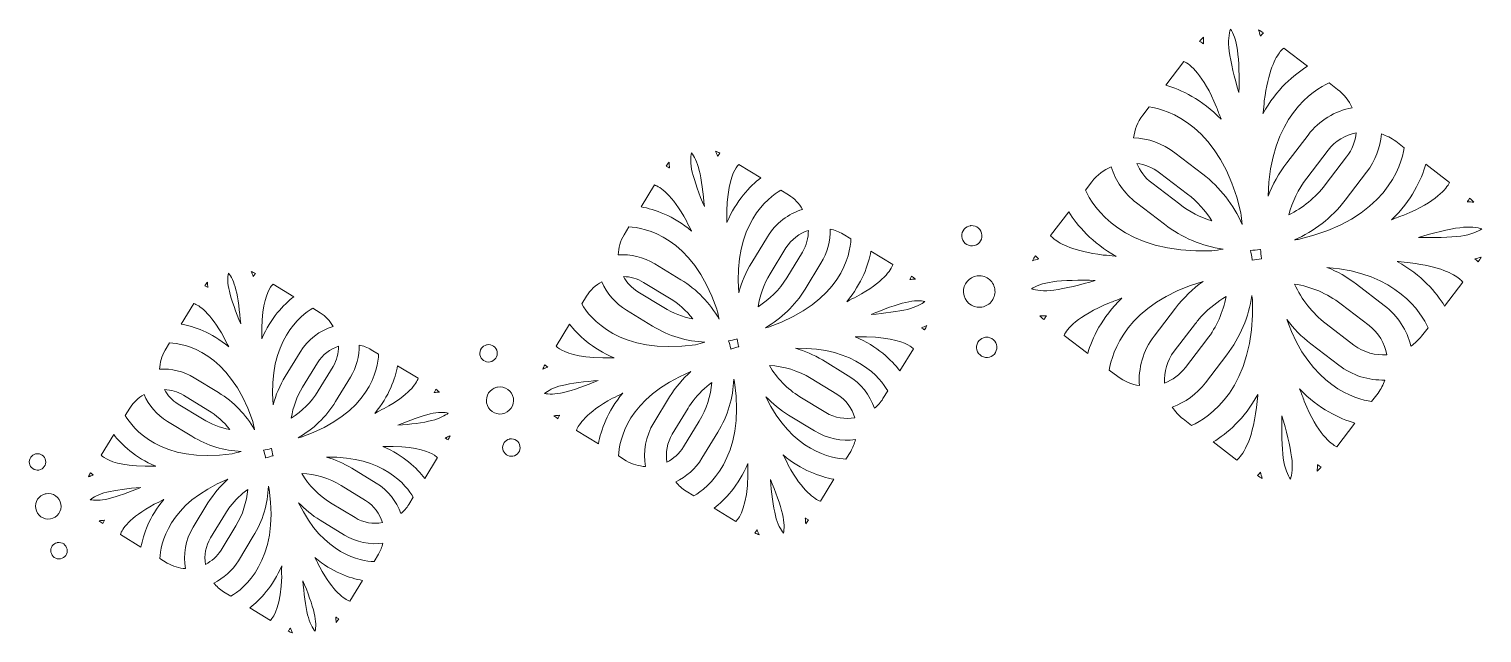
# Model space of a CAD drawing. Header units: millimetres. Extents: x 24 to 984, y -529 to -8.
# Drawn here: x 24.2 to 78.8, y -422.3 to -399.6 of the extents above; entities that cross this region are included whole.
import ezdxf

# ---------------------------------------------------------------- set-up
doc = ezdxf.new("R2010")
doc.units = ezdxf.units.MM
doc.header["$MEASUREMENT"] = 0
doc.layers.add('腰帶', color=7, linetype='Continuous', lineweight=0)

msp = doc.modelspace()

# ---------------------------------------------------------------- linework, layer by layer
at = {"layer": '腰帶', "color": 84, "lineweight": 20, "true_color": 0x2caa00}
for points, knots in [([(69.304, -399.555), (69.399, -399.698), (69.518, -399.973), (69.569, -400.351), (69.621, -400.742), (69.638, -401.382), (69.622, -401.944), (69.459, -401.406), (69.308, -400.783), (69.256, -400.392), (69.206, -400.014), (69.249, -399.718), (69.304, -399.555)], [0, 0, 0, 0, 1, 1, 1, 2, 2, 2, 3, 3, 3, 4, 4, 4, 4]), ([(70.541, -399.698), (70.509, -399.733), (70.476, -399.765), (70.444, -399.805), (70.439, -399.811), (70.434, -399.819), (70.43, -399.825), (70.409, -399.741), (70.385, -399.662), (70.359, -399.585), (70.422, -399.618), (70.482, -399.658), (70.541, -399.698)], [0, 0, 0, 0, 1, 1, 1, 2, 2, 2, 3, 3, 3, 4, 4, 4, 4]), ([(68.293, -399.86), (68.289, -399.941), (68.286, -400.024), (68.288, -400.11), (68.281, -400.105), (68.275, -400.099), (68.269, -400.094), (68.227, -400.064), (68.187, -400.041), (68.147, -400.017), (68.194, -399.962), (68.241, -399.908), (68.293, -399.86)], [0, 0, 0, 0, 1, 1, 1, 2, 2, 2, 3, 3, 3, 4, 4, 4, 4]), ([(70.529, -402.695), (70.55, -402.552), (70.565, -402.403), (70.575, -402.251), (70.717, -401.133), (70.998, -400.621), (71.177, -400.402), (71.222, -400.347), (71.266, -400.305), (71.305, -400.271), (71.305, -400.271), (72.2, -400.956), (72.2, -400.956), (71.692, -401.27), (71.03, -401.82), (70.526, -402.738), (70.527, -402.723), (70.528, -402.709), (70.529, -402.695)], [0, 0, 0, 0, 1, 1, 1, 2, 2, 2, 3, 3, 3, 4, 4, 4, 5, 5, 5, 6, 6, 6, 6]), ([(67.555, -400.774), (67.788, -400.886), (68.272, -401.259), (68.78, -402.486), (68.831, -402.636), (68.887, -402.781), (68.947, -402.918), (68.95, -402.928), (68.954, -402.938), (68.958, -402.948), (68.231, -402.193), (67.447, -401.834), (66.874, -401.664), (66.874, -401.664), (67.555, -400.774), (67.555, -400.774)], [0, 0, 0, 0, 1, 1, 1, 2, 2, 2, 3, 3, 3, 4, 4, 4, 5, 5, 5, 5]), ([(73.015, -401.579), (73.015, -401.579), (73.332, -401.822), (73.332, -401.822), (73.576, -402.009), (73.752, -402.25), (73.872, -402.514), (73.237, -402.64), (72.644, -402.985), (72.22, -403.538), (72.22, -403.538), (71.417, -404.588), (71.417, -404.588), (71.121, -404.975), (70.889, -405.397), (70.724, -405.842), (70.78, -402.857), (72.427, -401.844), (73.015, -401.579)], [0, 0, 0, 0, 1, 1, 1, 2, 2, 2, 3, 3, 3, 4, 4, 4, 5, 5, 5, 6, 6, 6, 6]), ([(66.009, -402.795), (66.009, -402.795), (66.252, -402.477), (66.252, -402.477), (66.926, -402.58), (68.938, -403.163), (69.698, -406.459), (69.714, -406.603), (69.73, -406.749), (69.747, -406.898), (69.423, -406.159), (68.92, -405.509), (68.264, -405.007), (68.264, -405.007), (67.214, -404.204), (67.214, -404.204), (66.749, -403.849), (66.207, -403.666), (65.662, -403.642), (65.704, -403.344), (65.813, -403.051), (66.009, -402.795)], [0, 0, 0, 0, 1, 1, 1, 2, 2, 2, 3, 3, 3, 4, 4, 4, 5, 5, 5, 6, 6, 6, 7, 7, 7, 7]), ([(74.026, -403.452), (73.993, -403.773), (73.88, -404.089), (73.67, -404.364), (73.67, -404.364), (72.866, -405.413), (72.866, -405.413), (72.49, -405.905), (72.017, -406.279), (71.496, -406.535), (71.625, -406.043), (71.851, -405.577), (72.168, -405.162), (72.168, -405.162), (72.971, -404.113), (72.971, -404.113), (73.242, -403.759), (73.621, -403.54), (74.026, -403.452)], [0, 0, 0, 0, 1, 1, 1, 2, 2, 2, 3, 3, 3, 4, 4, 4, 5, 5, 5, 6, 6, 6, 6]), ([(74.42, -404.938), (74.751, -404.506), (74.932, -404.005), (74.975, -403.499), (75.163, -403.561), (75.347, -403.647), (75.513, -403.775), (75.513, -403.775), (75.832, -404.018), (75.832, -404.018), (75.729, -404.692), (75.146, -406.704), (71.85, -407.464), (71.805, -407.469), (71.761, -407.473), (71.715, -407.478), (72.442, -407.161), (73.101, -406.661), (73.617, -405.988), (73.617, -405.988), (74.42, -404.938), (74.42, -404.938)], [0, 0, 0, 0, 1, 1, 1, 2, 2, 2, 3, 3, 3, 4, 4, 4, 5, 5, 5, 6, 6, 6, 7, 7, 7, 7]), ([(49.048, -404.211), (49.143, -404.325), (49.27, -404.55), (49.347, -404.869), (49.427, -405.199), (49.5, -405.746), (49.536, -406.229), (49.348, -405.783), (49.163, -405.263), (49.083, -404.933), (49.006, -404.614), (49.016, -404.356), (49.048, -404.211)], [0, 0, 0, 0, 1, 1, 1, 2, 2, 2, 3, 3, 3, 4, 4, 4, 4]), ([(50.121, -404.222), (50.096, -404.255), (50.071, -404.286), (50.047, -404.323), (50.044, -404.328), (50.041, -404.335), (50.037, -404.341), (50.012, -404.271), (49.984, -404.205), (49.955, -404.142), (50.012, -404.164), (50.066, -404.193), (50.121, -404.222)], [0, 0, 0, 0, 1, 1, 1, 2, 2, 2, 3, 3, 3, 4, 4, 4, 4]), ([(48.21, -404.564), (48.214, -404.634), (48.219, -404.705), (48.228, -404.778), (48.222, -404.775), (48.216, -404.77), (48.211, -404.767), (48.172, -404.745), (48.136, -404.729), (48.099, -404.711), (48.134, -404.66), (48.17, -404.61), (48.21, -404.564)], [0, 0, 0, 0, 1, 1, 1, 2, 2, 2, 3, 3, 3, 4, 4, 4, 4]), ([(50.729, -404.768), (50.763, -404.716), (50.797, -404.676), (50.827, -404.644), (50.827, -404.644), (51.656, -405.149), (51.656, -405.149), (51.249, -405.464), (50.732, -405.996), (50.383, -406.827), (50.382, -406.815), (50.382, -406.802), (50.382, -406.79), (50.387, -406.666), (50.386, -406.537), (50.381, -406.406), (50.401, -405.436), (50.596, -404.972), (50.729, -404.768)], [0, 0, 0, 0, 1, 1, 1, 2, 2, 2, 3, 3, 3, 4, 4, 4, 5, 5, 5, 6, 6, 6, 6]), ([(64.097, -405.293), (64.293, -405.037), (64.547, -404.856), (64.824, -404.738), (64.989, -405.257), (65.308, -405.733), (65.772, -406.088), (65.772, -406.088), (66.822, -406.892), (66.822, -406.892), (67.489, -407.402), (68.248, -407.712), (69.026, -407.831), (68.882, -407.852), (68.741, -407.874), (68.602, -407.896), (65.24, -408.021), (64.134, -406.228), (63.855, -405.61), (63.855, -405.61), (64.097, -405.293), (64.097, -405.293)], [0, 0, 0, 0, 1, 1, 1, 2, 2, 2, 3, 3, 3, 4, 4, 4, 5, 5, 5, 6, 6, 6, 7, 7, 7, 7]), ([(68.604, -406.762), (68.18, -406.63), (67.77, -406.427), (67.396, -406.141), (67.396, -406.141), (66.347, -405.338), (66.347, -405.338), (66.09, -405.141), (65.908, -404.886), (65.79, -404.608), (66.089, -404.65), (66.383, -404.758), (66.64, -404.955), (66.64, -404.955), (67.689, -405.758), (67.689, -405.758), (68.057, -406.04), (68.363, -406.381), (68.604, -406.762)], [0, 0, 0, 0, 1, 1, 1, 2, 2, 2, 3, 3, 3, 4, 4, 4, 5, 5, 5, 6, 6, 6, 6]), ([(76.645, -404.64), (76.645, -404.64), (77.535, -405.321), (77.535, -405.321), (77.423, -405.554), (77.05, -406.038), (75.823, -406.546), (75.673, -406.598), (75.528, -406.653), (75.391, -406.713), (75.381, -406.716), (75.371, -406.72), (75.361, -406.724), (76.115, -405.997), (76.475, -405.213), (76.645, -404.64)], [0, 0, 0, 0, 1, 1, 1, 2, 2, 2, 3, 3, 3, 4, 4, 4, 5, 5, 5, 5]), ([(47.661, -405.414), (47.87, -405.489), (48.319, -405.765), (48.865, -406.77), (48.922, -406.893), (48.983, -407.012), (49.046, -407.124), (49.051, -407.133), (49.055, -407.14), (49.059, -407.149), (48.368, -406.568), (47.664, -406.332), (47.158, -406.238), (47.158, -406.238), (47.661, -405.414), (47.661, -405.414)], [0, 0, 0, 0, 1, 1, 1, 2, 2, 2, 3, 3, 3, 4, 4, 4, 5, 5, 5, 5]), ([(50.833, -409.468), (50.611, -406.906), (51.93, -405.89), (52.41, -405.609), (52.41, -405.609), (52.703, -405.789), (52.703, -405.789), (52.93, -405.927), (53.102, -406.118), (53.228, -406.332), (52.696, -406.498), (52.219, -406.848), (51.907, -407.36), (51.907, -407.36), (51.314, -408.331), (51.314, -408.331), (51.095, -408.689), (50.935, -409.072), (50.833, -409.468)], [0, 0, 0, 0, 1, 1, 1, 2, 2, 2, 3, 3, 3, 4, 4, 4, 5, 5, 5, 6, 6, 6, 6]), ([(78.215, -406.035), (78.245, -405.993), (78.268, -405.953), (78.292, -405.913), (78.347, -405.96), (78.4, -406.008), (78.448, -406.06), (78.367, -406.055), (78.285, -406.052), (78.199, -406.054), (78.204, -406.048), (78.21, -406.041), (78.215, -406.035)], [0, 0, 0, 0, 1, 1, 1, 2, 2, 2, 3, 3, 3, 4, 4, 4, 4]), ([(63.231, -406.424), (63.545, -406.932), (64.096, -407.594), (65.014, -408.099), (64.999, -408.097), (64.985, -408.096), (64.971, -408.095), (64.828, -408.074), (64.679, -408.059), (64.527, -408.049), (63.409, -407.908), (62.897, -407.627), (62.678, -407.448), (62.623, -407.403), (62.58, -407.358), (62.546, -407.319), (62.546, -407.319), (63.231, -406.424), (63.231, -406.424)], [0, 0, 0, 0, 1, 1, 1, 2, 2, 2, 3, 3, 3, 4, 4, 4, 5, 5, 5, 6, 6, 6, 6]), ([(46.519, -407.285), (46.519, -407.285), (46.699, -406.99), (46.699, -406.99), (47.285, -407.017), (49.061, -407.335), (50.01, -410.089), (50.037, -410.212), (50.064, -410.335), (50.092, -410.461), (49.748, -409.857), (49.258, -409.346), (48.65, -408.976), (48.65, -408.976), (47.679, -408.383), (47.679, -408.383), (47.249, -408.12), (46.767, -408.012), (46.299, -408.041), (46.308, -407.782), (46.374, -407.522), (46.519, -407.285)], [0, 0, 0, 0, 1, 1, 1, 2, 2, 2, 3, 3, 3, 4, 4, 4, 5, 5, 5, 6, 6, 6, 7, 7, 7, 7]), ([(53.446, -407.122), (53.446, -407.4), (53.378, -407.681), (53.223, -407.936), (53.223, -407.936), (52.629, -408.907), (52.629, -408.907), (52.352, -409.362), (51.98, -409.725), (51.557, -409.992), (51.623, -409.559), (51.774, -409.139), (52.009, -408.755), (52.009, -408.755), (52.602, -407.784), (52.602, -407.784), (52.802, -407.456), (53.107, -407.234), (53.446, -407.122)], [0, 0, 0, 0, 1, 1, 1, 2, 2, 2, 3, 3, 3, 4, 4, 4, 5, 5, 5, 6, 6, 6, 6]), ([(53.324, -409.331), (53.324, -409.331), (53.917, -408.36), (53.917, -408.36), (54.162, -407.959), (54.271, -407.514), (54.262, -407.077), (54.429, -407.113), (54.594, -407.17), (54.749, -407.264), (54.749, -407.264), (55.043, -407.444), (55.043, -407.444), (55.016, -408.03), (54.699, -409.807), (51.945, -410.756), (51.906, -410.764), (51.869, -410.772), (51.83, -410.78), (52.424, -410.442), (52.944, -409.955), (53.324, -409.331)], [0, 0, 0, 0, 1, 1, 1, 2, 2, 2, 3, 3, 3, 4, 4, 4, 5, 5, 5, 6, 6, 6, 7, 7, 7, 7]), ([(59.3, -407.073), (59.361, -407.003), (59.444, -406.958), (59.536, -406.946), (59.544, -406.945), (59.552, -406.944), (59.561, -406.944), (59.771, -406.93), (59.952, -407.089), (59.966, -407.298), (59.98, -407.507), (59.827, -407.687), (59.612, -407.703), (59.51, -407.71), (59.413, -407.677), (59.336, -407.61), (59.26, -407.543), (59.214, -407.451), (59.207, -407.349), (59.2, -407.248), (59.233, -407.15), (59.3, -407.073)], [0, 0, 0, 0, 1, 1, 1, 2, 2, 2, 3, 3, 3, 4, 4, 4, 5, 5, 5, 6, 6, 6, 7, 7, 7, 7]), ([(77.958, -407.335), (77.567, -407.387), (76.927, -407.404), (76.365, -407.388), (76.903, -407.225), (77.526, -407.074), (77.917, -407.022), (78.295, -406.972), (78.591, -407.015), (78.754, -407.07), (78.611, -407.165), (78.336, -407.284), (77.958, -407.335)], [0, 0, 0, 0, 1, 1, 1, 2, 2, 2, 3, 3, 3, 4, 4, 4, 4]), ([(55.796, -407.903), (55.796, -407.903), (56.62, -408.406), (56.62, -408.406), (56.545, -408.616), (56.269, -409.064), (55.264, -409.61), (55.141, -409.667), (55.021, -409.728), (54.91, -409.792), (54.901, -409.796), (54.893, -409.8), (54.884, -409.804), (55.465, -409.113), (55.702, -408.409), (55.796, -407.903)], [0, 0, 0, 0, 1, 1, 1, 2, 2, 2, 3, 3, 3, 4, 4, 4, 5, 5, 5, 5]), ([(61.974, -408.083), (62.008, -408.116), (62.041, -408.148), (62.081, -408.181), (62.087, -408.186), (62.094, -408.19), (62.101, -408.195), (62.017, -408.216), (61.938, -408.24), (61.862, -408.266), (61.895, -408.203), (61.933, -408.143), (61.974, -408.083)], [0, 0, 0, 0, 1, 1, 1, 2, 2, 2, 3, 3, 3, 4, 4, 4, 4]), ([(70.406, -407.845), (70.417, -407.844), (70.428, -407.84), (70.439, -407.839), (70.446, -407.95), (70.452, -408.061), (70.467, -408.172), (70.468, -408.177), (70.469, -408.182), (70.47, -408.187), (70.352, -408.202), (70.236, -408.225), (70.12, -408.248), (70.119, -408.238), (70.119, -408.229), (70.118, -408.219), (70.102, -408.102), (70.078, -407.989), (70.055, -407.875), (70.172, -407.868), (70.29, -407.86), (70.406, -407.845)], [0, 0, 0, 0, 1, 1, 1, 2, 2, 2, 3, 3, 3, 4, 4, 4, 5, 5, 5, 6, 6, 6, 7, 7, 7, 7]), ([(77.353, -409.966), (77.039, -409.459), (76.488, -408.797), (75.571, -408.292), (75.585, -408.293), (75.6, -408.294), (75.614, -408.295), (75.757, -408.316), (75.906, -408.331), (76.058, -408.341), (77.176, -408.483), (77.687, -408.764), (77.907, -408.943), (77.962, -408.988), (78.004, -409.032), (78.038, -409.071), (78.038, -409.071), (77.353, -409.966), (77.353, -409.966)], [0, 0, 0, 0, 1, 1, 1, 2, 2, 2, 3, 3, 3, 4, 4, 4, 5, 5, 5, 6, 6, 6, 6]), ([(78.611, -408.307), (78.576, -408.275), (78.544, -408.242), (78.504, -408.21), (78.498, -408.205), (78.49, -408.201), (78.484, -408.196), (78.567, -408.175), (78.646, -408.151), (78.723, -408.125), (78.69, -408.188), (78.651, -408.248), (78.611, -408.307)], [0, 0, 0, 0, 1, 1, 1, 2, 2, 2, 3, 3, 3, 4, 4, 4, 4]), ([(31.654, -408.735), (31.743, -408.842), (31.863, -409.054), (31.936, -409.354), (32.011, -409.665), (32.08, -410.18), (32.114, -410.634), (31.937, -410.215), (31.763, -409.725), (31.687, -409.414), (31.614, -409.114), (31.624, -408.871), (31.654, -408.735)], [0, 0, 0, 0, 1, 1, 1, 2, 2, 2, 3, 3, 3, 4, 4, 4, 4]), ([(32.664, -408.745), (32.641, -408.776), (32.618, -408.805), (32.595, -408.84), (32.591, -408.845), (32.589, -408.851), (32.585, -408.857), (32.561, -408.791), (32.535, -408.729), (32.508, -408.67), (32.561, -408.691), (32.613, -408.718), (32.664, -408.745)], [0, 0, 0, 0, 1, 1, 1, 2, 2, 2, 3, 3, 3, 4, 4, 4, 4]), ([(49.101, -410.448), (48.725, -410.373), (48.356, -410.236), (48.01, -410.025), (48.01, -410.025), (47.038, -409.432), (47.038, -409.432), (46.801, -409.287), (46.622, -409.085), (46.495, -408.857), (46.756, -408.866), (47.017, -408.933), (47.255, -409.078), (47.255, -409.078), (48.226, -409.671), (48.226, -409.671), (48.567, -409.878), (48.859, -410.143), (49.101, -410.448)], [0, 0, 0, 0, 1, 1, 1, 2, 2, 2, 3, 3, 3, 4, 4, 4, 5, 5, 5, 6, 6, 6, 6]), ([(57.267, -408.956), (57.289, -408.917), (57.305, -408.881), (57.322, -408.845), (57.373, -408.88), (57.423, -408.916), (57.469, -408.956), (57.399, -408.959), (57.328, -408.964), (57.255, -408.973), (57.259, -408.968), (57.263, -408.962), (57.267, -408.956)], [0, 0, 0, 0, 1, 1, 1, 2, 2, 2, 3, 3, 3, 4, 4, 4, 4]), ([(59.275, -409.461), (59.253, -409.148), (59.481, -408.875), (59.787, -408.834), (59.8, -408.833), (59.813, -408.831), (59.826, -408.83), (59.984, -408.82), (60.136, -408.871), (60.255, -408.975), (60.374, -409.079), (60.446, -409.223), (60.456, -409.381), (60.467, -409.539), (60.416, -409.692), (60.311, -409.811), (60.207, -409.93), (60.062, -410.003), (59.905, -410.012), (59.58, -410.034), (59.297, -409.787), (59.275, -409.461)], [0, 0, 0, 0, 1, 1, 1, 2, 2, 2, 3, 3, 3, 4, 4, 4, 5, 5, 5, 6, 6, 6, 7, 7, 7, 7]), ([(76.487, -411.098), (76.372, -411.249), (76.233, -411.369), (76.084, -411.472), (75.939, -410.885), (75.603, -410.34), (75.086, -409.945), (75.086, -409.945), (74.036, -409.141), (74.036, -409.141), (73.689, -408.876), (73.316, -408.67), (72.93, -408.512), (75.559, -408.718), (76.479, -410.225), (76.73, -410.781), (76.73, -410.781), (76.487, -411.098), (76.487, -411.098)], [0, 0, 0, 0, 1, 1, 1, 2, 2, 2, 3, 3, 3, 4, 4, 4, 5, 5, 5, 6, 6, 6, 6]), ([(30.866, -409.067), (30.868, -409.133), (30.873, -409.2), (30.882, -409.269), (30.877, -409.266), (30.871, -409.261), (30.866, -409.258), (30.829, -409.237), (30.795, -409.222), (30.761, -409.206), (30.794, -409.158), (30.827, -409.11), (30.866, -409.067)], [0, 0, 0, 0, 1, 1, 1, 2, 2, 2, 3, 3, 3, 4, 4, 4, 4]), ([(33.237, -409.259), (33.268, -409.21), (33.301, -409.172), (33.329, -409.142), (33.329, -409.142), (34.109, -409.618), (34.109, -409.618), (33.726, -409.914), (33.24, -410.415), (32.911, -411.198), (32.911, -411.186), (32.91, -411.174), (32.91, -411.163), (32.915, -411.046), (32.914, -410.924), (32.909, -410.801), (32.928, -409.887), (33.111, -409.451), (33.237, -409.259)], [0, 0, 0, 0, 1, 1, 1, 2, 2, 2, 3, 3, 3, 4, 4, 4, 5, 5, 5, 6, 6, 6, 6]), ([(45.108, -409.597), (45.252, -409.36), (45.453, -409.182), (45.68, -409.056), (45.868, -409.486), (46.184, -409.864), (46.614, -410.127), (46.614, -410.127), (47.586, -410.72), (47.586, -410.72), (48.204, -411.097), (48.882, -411.293), (49.558, -411.325), (49.437, -411.356), (49.319, -411.388), (49.202, -411.419), (46.333, -411.83), (45.224, -410.395), (44.929, -409.89), (44.929, -409.89), (45.108, -409.597), (45.108, -409.597)], [0, 0, 0, 0, 1, 1, 1, 2, 2, 2, 3, 3, 3, 4, 4, 4, 5, 5, 5, 6, 6, 6, 7, 7, 7, 7]), ([(61.831, -409.321), (61.974, -409.225), (62.248, -409.106), (62.627, -409.056), (63.018, -409.004), (63.658, -408.986), (64.22, -409.003), (63.682, -409.166), (63.059, -409.316), (62.668, -409.368), (62.29, -409.419), (61.994, -409.375), (61.831, -409.321)], [0, 0, 0, 0, 1, 1, 1, 2, 2, 2, 3, 3, 3, 4, 4, 4, 4]), ([(66.438, -411.095), (66.015, -411.648), (65.837, -412.311), (65.881, -412.957), (65.595, -412.91), (65.316, -412.804), (65.071, -412.616), (65.071, -412.616), (64.753, -412.373), (64.753, -412.373), (64.851, -411.732), (65.384, -409.878), (68.276, -409.045), (67.892, -409.319), (67.542, -409.652), (67.241, -410.045), (67.241, -410.045), (66.438, -411.095), (66.438, -411.095)], [0, 0, 0, 0, 1, 1, 1, 2, 2, 2, 3, 3, 3, 4, 4, 4, 5, 5, 5, 6, 6, 6, 6]), ([(73.945, -411.436), (73.945, -411.436), (72.895, -410.632), (72.895, -410.632), (72.376, -410.235), (71.975, -409.724), (71.714, -409.14), (72.33, -409.239), (72.932, -409.487), (73.462, -409.892), (73.462, -409.892), (74.512, -410.695), (74.512, -410.695), (74.879, -410.977), (75.102, -411.373), (75.183, -411.796), (74.754, -411.828), (74.313, -411.717), (73.945, -411.436)], [0, 0, 0, 0, 1, 1, 1, 2, 2, 2, 3, 3, 3, 4, 4, 4, 5, 5, 5, 6, 6, 6, 6]), ([(30.348, -409.867), (30.546, -409.938), (30.968, -410.197), (31.482, -411.143), (31.536, -411.26), (31.593, -411.372), (31.653, -411.477), (31.657, -411.485), (31.66, -411.493), (31.664, -411.501), (31.014, -410.954), (30.351, -410.731), (29.875, -410.643), (29.875, -410.643), (30.348, -409.867), (30.348, -409.867)], [0, 0, 0, 0, 1, 1, 1, 2, 2, 2, 3, 3, 3, 4, 4, 4, 5, 5, 5, 5]), ([(57.822, -409.794), (57.708, -409.888), (57.484, -410.015), (57.164, -410.092), (56.834, -410.172), (56.287, -410.245), (55.805, -410.282), (56.251, -410.094), (56.77, -409.909), (57.101, -409.829), (57.42, -409.751), (57.677, -409.761), (57.822, -409.794)], [0, 0, 0, 0, 1, 1, 1, 2, 2, 2, 3, 3, 3, 4, 4, 4, 4]), ([(63.94, -411.75), (63.94, -411.75), (63.05, -411.07), (63.05, -411.07), (63.162, -410.836), (63.535, -410.352), (64.762, -409.844), (64.911, -409.793), (65.057, -409.738), (65.193, -409.678), (65.204, -409.674), (65.214, -409.671), (65.224, -409.667), (64.469, -410.394), (64.11, -411.178), (63.94, -411.75)], [0, 0, 0, 0, 1, 1, 1, 2, 2, 2, 3, 3, 3, 4, 4, 4, 5, 5, 5, 5]), ([(66.827, -412.861), (66.806, -412.446), (66.918, -412.024), (67.189, -411.669), (67.189, -411.669), (67.992, -410.62), (67.992, -410.62), (68.074, -410.513), (68.16, -410.411), (68.25, -410.316), (68.516, -410.033), (68.817, -409.799), (69.141, -409.612), (69.028, -410.194), (68.786, -410.746), (68.417, -411.228), (68.417, -411.228), (67.614, -412.278), (67.614, -412.278), (67.404, -412.552), (67.128, -412.744), (66.827, -412.861)], [0, 0, 0, 0, 1, 1, 1, 2, 2, 2, 3, 3, 3, 4, 4, 4, 5, 5, 5, 6, 6, 6, 7, 7, 7, 7]), ([(67.527, -414.212), (67.36, -414.084), (67.229, -413.93), (67.12, -413.763), (67.598, -413.59), (68.033, -413.285), (68.364, -412.852), (68.364, -412.852), (69.167, -411.802), (69.167, -411.802), (69.674, -411.141), (69.991, -410.375), (70.108, -409.569), (70.115, -409.616), (70.123, -409.661), (70.13, -409.707), (70.255, -413.069), (68.462, -414.175), (67.844, -414.454), (67.844, -414.454), (67.527, -414.212), (67.527, -414.212)], [0, 0, 0, 0, 1, 1, 1, 2, 2, 2, 3, 3, 3, 4, 4, 4, 5, 5, 5, 6, 6, 6, 7, 7, 7, 7]), ([(33.335, -413.684), (33.126, -411.272), (34.368, -410.315), (34.819, -410.051), (34.819, -410.051), (35.095, -410.22), (35.095, -410.22), (35.309, -410.35), (35.471, -410.53), (35.59, -410.732), (35.089, -410.888), (34.64, -411.217), (34.345, -411.699), (34.345, -411.699), (33.787, -412.614), (33.787, -412.614), (33.581, -412.951), (33.43, -413.311), (33.335, -413.684)], [0, 0, 0, 0, 1, 1, 1, 2, 2, 2, 3, 3, 3, 4, 4, 4, 5, 5, 5, 6, 6, 6, 6]), ([(62.37, -410.356), (62.34, -410.397), (62.317, -410.437), (62.293, -410.477), (62.238, -410.431), (62.185, -410.383), (62.137, -410.331), (62.218, -410.336), (62.3, -410.339), (62.386, -410.337), (62.381, -410.343), (62.375, -410.349), (62.37, -410.356)], [0, 0, 0, 0, 1, 1, 1, 2, 2, 2, 3, 3, 3, 4, 4, 4, 4]), ([(74.85, -413.238), (74.85, -413.238), (74.606, -413.556), (74.606, -413.556), (74, -413.463), (72.306, -412.981), (71.42, -410.476), (71.677, -410.812), (71.976, -411.119), (72.321, -411.383), (72.321, -411.383), (73.371, -412.186), (73.371, -412.186), (73.888, -412.582), (74.501, -412.764), (75.106, -412.751), (75.045, -412.921), (74.965, -413.087), (74.85, -413.238)], [0, 0, 0, 0, 1, 1, 1, 2, 2, 2, 3, 3, 3, 4, 4, 4, 5, 5, 5, 6, 6, 6, 6]), ([(44.468, -410.645), (44.783, -411.051), (45.315, -411.568), (46.146, -411.917), (46.134, -411.918), (46.122, -411.918), (46.109, -411.918), (45.985, -411.913), (45.856, -411.914), (45.725, -411.919), (44.755, -411.899), (44.291, -411.704), (44.087, -411.571), (44.035, -411.538), (43.995, -411.503), (43.963, -411.473), (43.963, -411.473), (44.468, -410.645), (44.468, -410.645)], [0, 0, 0, 0, 1, 1, 1, 2, 2, 2, 3, 3, 3, 4, 4, 4, 5, 5, 5, 6, 6, 6, 6]), ([(57.811, -410.866), (57.779, -410.842), (57.748, -410.817), (57.711, -410.793), (57.705, -410.789), (57.699, -410.786), (57.693, -410.782), (57.762, -410.757), (57.828, -410.729), (57.891, -410.7), (57.869, -410.757), (57.841, -410.812), (57.811, -410.866)], [0, 0, 0, 0, 1, 1, 1, 2, 2, 2, 3, 3, 3, 4, 4, 4, 4]), ([(29.273, -411.629), (29.273, -411.629), (29.442, -411.351), (29.442, -411.351), (29.994, -411.377), (31.667, -411.676), (32.56, -414.269), (32.585, -414.384), (32.61, -414.5), (32.637, -414.619), (32.313, -414.05), (31.852, -413.569), (31.28, -413.221), (31.28, -413.221), (30.365, -412.662), (30.365, -412.662), (29.96, -412.415), (29.507, -412.314), (29.066, -412.341), (29.074, -412.097), (29.137, -411.852), (29.273, -411.629)], [0, 0, 0, 0, 1, 1, 1, 2, 2, 2, 3, 3, 3, 4, 4, 4, 5, 5, 5, 6, 6, 6, 7, 7, 7, 7]), ([(35.794, -411.476), (35.795, -411.737), (35.73, -412.002), (35.584, -412.241), (35.584, -412.241), (35.026, -413.156), (35.026, -413.156), (34.764, -413.585), (34.415, -413.926), (34.016, -414.177), (34.078, -413.769), (34.221, -413.374), (34.441, -413.013), (34.441, -413.013), (35, -412.098), (35, -412.098), (35.188, -411.79), (35.475, -411.581), (35.794, -411.476)], [0, 0, 0, 0, 1, 1, 1, 2, 2, 2, 3, 3, 3, 4, 4, 4, 5, 5, 5, 6, 6, 6, 6]), ([(35.68, -413.555), (35.68, -413.555), (36.239, -412.64), (36.239, -412.64), (36.469, -412.263), (36.572, -411.845), (36.563, -411.433), (36.721, -411.466), (36.876, -411.52), (37.021, -411.609), (37.021, -411.609), (37.298, -411.778), (37.298, -411.778), (37.273, -412.33), (36.974, -414.003), (34.381, -414.896), (34.345, -414.904), (34.31, -414.911), (34.273, -414.919), (34.833, -414.601), (35.322, -414.142), (35.68, -413.555)], [0, 0, 0, 0, 1, 1, 1, 2, 2, 2, 3, 3, 3, 4, 4, 4, 5, 5, 5, 6, 6, 6, 7, 7, 7, 7]), ([(41.105, -411.801), (41.09, -411.714), (41.109, -411.627), (41.16, -411.556), (41.206, -411.49), (41.273, -411.444), (41.35, -411.426), (41.357, -411.424), (41.364, -411.423), (41.371, -411.421), (41.55, -411.39), (41.72, -411.51), (41.751, -411.688), (41.781, -411.866), (41.666, -412.034), (41.484, -412.067), (41.398, -412.082), (41.311, -412.063), (41.239, -412.012), (41.167, -411.962), (41.12, -411.887), (41.105, -411.801)], [0, 0, 0, 0, 1, 1, 1, 2, 2, 2, 3, 3, 3, 4, 4, 4, 5, 5, 5, 6, 6, 6, 7, 7, 7, 7]), ([(50.77, -411.204), (50.786, -411.299), (50.801, -411.393), (50.824, -411.487), (50.825, -411.491), (50.826, -411.495), (50.827, -411.499), (50.728, -411.523), (50.631, -411.553), (50.534, -411.584), (50.532, -411.575), (50.531, -411.567), (50.529, -411.558), (50.505, -411.46), (50.474, -411.365), (50.444, -411.27), (50.544, -411.253), (50.644, -411.236), (50.742, -411.212), (50.751, -411.21), (50.76, -411.207), (50.77, -411.204)], [0, 0, 0, 0, 1, 1, 1, 2, 2, 2, 3, 3, 3, 4, 4, 4, 5, 5, 5, 6, 6, 6, 7, 7, 7, 7]), ([(56.245, -413.448), (56.16, -413.588), (56.051, -413.704), (55.934, -413.806), (55.756, -413.315), (55.419, -412.88), (54.941, -412.588), (54.941, -412.588), (53.969, -411.995), (53.969, -411.995), (53.647, -411.798), (53.309, -411.656), (52.964, -411.555), (55.235, -411.495), (56.159, -412.701), (56.424, -413.155), (56.424, -413.155), (56.245, -413.448), (56.245, -413.448)], [0, 0, 0, 0, 1, 1, 1, 2, 2, 2, 3, 3, 3, 4, 4, 4, 5, 5, 5, 6, 6, 6, 6]), ([(56.884, -412.401), (56.57, -411.995), (56.038, -411.477), (55.207, -411.128), (55.219, -411.128), (55.231, -411.128), (55.243, -411.127), (55.368, -411.132), (55.497, -411.132), (55.628, -411.126), (56.598, -411.147), (57.062, -411.341), (57.266, -411.474), (57.317, -411.508), (57.358, -411.542), (57.39, -411.572), (57.39, -411.572), (56.884, -412.401), (56.884, -412.401)], [0, 0, 0, 0, 1, 1, 1, 2, 2, 2, 3, 3, 3, 4, 4, 4, 5, 5, 5, 6, 6, 6, 6]), ([(60.17, -411.899), (60.068, -411.905), (59.971, -411.872), (59.894, -411.805), (59.817, -411.739), (59.772, -411.646), (59.765, -411.544), (59.758, -411.443), (59.791, -411.345), (59.858, -411.268), (59.919, -411.198), (60.002, -411.154), (60.094, -411.142), (60.102, -411.14), (60.11, -411.14), (60.119, -411.139), (60.328, -411.125), (60.51, -411.284), (60.524, -411.493), (60.538, -411.703), (60.385, -411.886), (60.17, -411.899)], [0, 0, 0, 0, 1, 1, 1, 2, 2, 2, 3, 3, 3, 4, 4, 4, 5, 5, 5, 6, 6, 6, 7, 7, 7, 7]), ([(38.007, -412.211), (38.007, -412.211), (38.783, -412.684), (38.783, -412.684), (38.712, -412.882), (38.453, -413.304), (37.506, -413.818), (37.39, -413.872), (37.278, -413.929), (37.173, -413.989), (37.165, -413.993), (37.157, -413.997), (37.149, -414.001), (37.696, -413.35), (37.919, -412.687), (38.007, -412.211)], [0, 0, 0, 0, 1, 1, 1, 2, 2, 2, 3, 3, 3, 4, 4, 4, 5, 5, 5, 5]), ([(43.541, -412.179), (43.574, -412.204), (43.605, -412.229), (43.642, -412.253), (43.647, -412.257), (43.654, -412.26), (43.66, -412.263), (43.591, -412.289), (43.525, -412.316), (43.462, -412.345), (43.484, -412.289), (43.512, -412.234), (43.541, -412.179)], [0, 0, 0, 0, 1, 1, 1, 2, 2, 2, 3, 3, 3, 4, 4, 4, 4]), ([(47.637, -414.355), (47.325, -414.867), (47.232, -415.451), (47.328, -416), (47.08, -415.986), (46.831, -415.92), (46.604, -415.781), (46.604, -415.781), (46.31, -415.602), (46.31, -415.602), (46.335, -415.044), (46.625, -413.408), (49.026, -412.433), (48.722, -412.702), (48.452, -413.019), (48.23, -413.383), (48.23, -413.383), (47.637, -414.355), (47.637, -414.355)], [0, 0, 0, 0, 1, 1, 1, 2, 2, 2, 3, 3, 3, 4, 4, 4, 5, 5, 5, 6, 6, 6, 6]), ([(49.145, -417.105), (49.145, -417.105), (48.852, -416.926), (48.852, -416.926), (48.698, -416.832), (48.571, -416.711), (48.463, -416.579), (48.856, -416.387), (49.202, -416.086), (49.446, -415.686), (49.446, -415.686), (50.039, -414.714), (50.039, -414.714), (50.413, -414.102), (50.615, -413.417), (50.643, -412.716), (50.653, -412.756), (50.664, -412.793), (50.674, -412.832), (51.085, -415.701), (49.649, -416.81), (49.145, -417.105)], [0, 0, 0, 0, 1, 1, 1, 2, 2, 2, 3, 3, 3, 4, 4, 4, 5, 5, 5, 6, 6, 6, 7, 7, 7, 7]), ([(51.979, -412.204), (52.516, -412.232), (53.054, -412.39), (53.545, -412.689), (53.545, -412.689), (54.517, -413.282), (54.517, -413.282), (54.857, -413.49), (55.084, -413.81), (55.191, -414.164), (54.827, -414.231), (54.438, -414.176), (54.098, -413.968), (54.098, -413.968), (53.126, -413.375), (53.126, -413.375), (52.646, -413.081), (52.256, -412.68), (51.979, -412.204)], [0, 0, 0, 0, 1, 1, 1, 2, 2, 2, 3, 3, 3, 4, 4, 4, 5, 5, 5, 6, 6, 6, 6]), ([(31.704, -414.607), (31.35, -414.536), (31.002, -414.407), (30.677, -414.208), (30.677, -414.208), (29.762, -413.65), (29.762, -413.65), (29.538, -413.514), (29.37, -413.323), (29.251, -413.109), (29.496, -413.117), (29.742, -413.18), (29.966, -413.316), (29.966, -413.316), (30.881, -413.875), (30.881, -413.875), (31.201, -414.07), (31.477, -414.32), (31.704, -414.607)], [0, 0, 0, 0, 1, 1, 1, 2, 2, 2, 3, 3, 3, 4, 4, 4, 5, 5, 5, 6, 6, 6, 6]), ([(39.392, -413.202), (39.412, -413.166), (39.428, -413.132), (39.444, -413.097), (39.492, -413.13), (39.539, -413.164), (39.582, -413.202), (39.517, -413.205), (39.45, -413.21), (39.381, -413.218), (39.384, -413.213), (39.389, -413.207), (39.392, -413.202)], [0, 0, 0, 0, 1, 1, 1, 2, 2, 2, 3, 3, 3, 4, 4, 4, 4]), ([(41.354, -413.603), (41.307, -413.337), (41.477, -413.083), (41.736, -413.02), (41.747, -413.017), (41.758, -413.015), (41.769, -413.013), (41.903, -412.99), (42.038, -413.02), (42.15, -413.099), (42.261, -413.177), (42.336, -413.294), (42.359, -413.428), (42.382, -413.563), (42.352, -413.698), (42.274, -413.809), (42.195, -413.921), (42.077, -413.996), (41.944, -414.018), (41.667, -414.066), (41.402, -413.88), (41.354, -413.603)], [0, 0, 0, 0, 1, 1, 1, 2, 2, 2, 3, 3, 3, 4, 4, 4, 5, 5, 5, 6, 6, 6, 7, 7, 7, 7]), ([(43.531, -413.252), (43.645, -413.157), (43.869, -413.031), (44.188, -412.953), (44.519, -412.873), (45.066, -412.8), (45.548, -412.764), (45.102, -412.952), (44.582, -413.137), (44.252, -413.217), (43.933, -413.294), (43.675, -413.284), (43.531, -413.252)], [0, 0, 0, 0, 1, 1, 1, 2, 2, 2, 3, 3, 3, 4, 4, 4, 4]), ([(45.557, -415.142), (45.557, -415.142), (44.733, -414.64), (44.733, -414.64), (44.808, -414.43), (45.084, -413.981), (46.089, -413.435), (46.212, -413.378), (46.331, -413.318), (46.443, -413.254), (46.452, -413.25), (46.46, -413.246), (46.468, -413.241), (45.888, -413.933), (45.651, -414.636), (45.557, -415.142)], [0, 0, 0, 0, 1, 1, 1, 2, 2, 2, 3, 3, 3, 4, 4, 4, 5, 5, 5, 5]), ([(48.13, -415.832), (48.075, -415.479), (48.132, -415.107), (48.332, -414.779), (48.332, -414.779), (48.925, -413.807), (48.925, -413.807), (48.986, -413.708), (49.05, -413.614), (49.119, -413.524), (49.321, -413.257), (49.558, -413.029), (49.818, -412.841), (49.774, -413.349), (49.617, -413.844), (49.344, -414.29), (49.344, -414.29), (48.751, -415.262), (48.751, -415.262), (48.596, -415.516), (48.377, -415.705), (48.13, -415.832)], [0, 0, 0, 0, 1, 1, 1, 2, 2, 2, 3, 3, 3, 4, 4, 4, 5, 5, 5, 6, 6, 6, 7, 7, 7, 7]), ([(73.303, -415.259), (73.07, -415.147), (72.586, -414.773), (72.078, -413.547), (72.027, -413.397), (71.972, -413.252), (71.912, -413.115), (71.908, -413.105), (71.904, -413.095), (71.901, -413.085), (72.628, -413.84), (73.412, -414.199), (73.984, -414.369), (73.984, -414.369), (73.303, -415.259), (73.303, -415.259)], [0, 0, 0, 0, 1, 1, 1, 2, 2, 2, 3, 3, 3, 4, 4, 4, 5, 5, 5, 5]), ([(27.944, -413.806), (28.08, -413.583), (28.27, -413.415), (28.483, -413.296), (28.661, -413.701), (28.958, -414.057), (29.363, -414.304), (29.363, -414.304), (30.278, -414.863), (30.278, -414.863), (30.859, -415.218), (31.498, -415.403), (32.135, -415.432), (32.021, -415.462), (31.909, -415.491), (31.799, -415.521), (29.098, -415.908), (28.054, -414.557), (27.776, -414.082), (27.776, -414.082), (27.944, -413.806), (27.944, -413.806)], [0, 0, 0, 0, 1, 1, 1, 2, 2, 2, 3, 3, 3, 4, 4, 4, 5, 5, 5, 6, 6, 6, 7, 7, 7, 7]), ([(55.036, -415.429), (55.036, -415.429), (54.856, -415.724), (54.856, -415.724), (54.328, -415.7), (52.834, -415.44), (51.848, -413.374), (52.099, -413.639), (52.383, -413.875), (52.702, -414.07), (52.702, -414.07), (53.674, -414.663), (53.674, -414.663), (54.153, -414.955), (54.695, -415.056), (55.212, -414.989), (55.174, -415.14), (55.121, -415.29), (55.036, -415.429)], [0, 0, 0, 0, 1, 1, 1, 2, 2, 2, 3, 3, 3, 4, 4, 4, 5, 5, 5, 6, 6, 6, 6]), ([(69.548, -415.758), (69.548, -415.758), (68.658, -415.077), (68.658, -415.077), (69.166, -414.763), (69.829, -414.212), (70.334, -413.293), (70.333, -413.304), (70.332, -413.315), (70.331, -413.326), (70.309, -413.474), (70.293, -413.628), (70.283, -413.785), (70.113, -415.103), (69.744, -415.589), (69.548, -415.758)], [0, 0, 0, 0, 1, 1, 1, 2, 2, 2, 3, 3, 3, 4, 4, 4, 5, 5, 5, 5]), ([(39.915, -413.991), (39.808, -414.08), (39.596, -414.199), (39.296, -414.272), (38.985, -414.347), (38.47, -414.416), (38.016, -414.45), (38.435, -414.273), (38.925, -414.099), (39.236, -414.023), (39.536, -413.951), (39.779, -413.96), (39.915, -413.991)], [0, 0, 0, 0, 1, 1, 1, 2, 2, 2, 3, 3, 3, 4, 4, 4, 4]), ([(44.086, -414.09), (44.064, -414.128), (44.048, -414.164), (44.031, -414.201), (43.98, -414.166), (43.93, -414.13), (43.884, -414.09), (43.954, -414.087), (44.024, -414.081), (44.098, -414.072), (44.094, -414.078), (44.09, -414.084), (44.086, -414.09)], [0, 0, 0, 0, 1, 1, 1, 2, 2, 2, 3, 3, 3, 4, 4, 4, 4]), ([(71.555, -416.478), (71.459, -416.335), (71.34, -416.061), (71.29, -415.682), (71.238, -415.291), (71.22, -414.651), (71.237, -414.089), (71.4, -414.627), (71.55, -415.25), (71.602, -415.641), (71.653, -416.019), (71.609, -416.315), (71.555, -416.478)], [0, 0, 0, 0, 1, 1, 1, 2, 2, 2, 3, 3, 3, 4, 4, 4, 4]), ([(27.342, -414.792), (27.639, -415.174), (28.139, -415.661), (28.922, -415.99), (28.91, -415.99), (28.899, -415.991), (28.887, -415.991), (28.77, -415.986), (28.649, -415.987), (28.525, -415.992), (27.612, -415.973), (27.175, -415.79), (26.983, -415.664), (26.935, -415.632), (26.897, -415.6), (26.866, -415.572), (26.866, -415.572), (27.342, -414.792), (27.342, -414.792)], [0, 0, 0, 0, 1, 1, 1, 2, 2, 2, 3, 3, 3, 4, 4, 4, 5, 5, 5, 6, 6, 6, 6]), ([(39.905, -415), (39.874, -414.977), (39.845, -414.954), (39.81, -414.931), (39.805, -414.928), (39.799, -414.925), (39.793, -414.921), (39.858, -414.898), (39.92, -414.871), (39.979, -414.844), (39.959, -414.897), (39.932, -414.949), (39.905, -415)], [0, 0, 0, 0, 1, 1, 1, 2, 2, 2, 3, 3, 3, 4, 4, 4, 4]), ([(33.275, -415.319), (33.29, -415.407), (33.305, -415.496), (33.326, -415.585), (33.327, -415.589), (33.329, -415.592), (33.329, -415.596), (33.236, -415.619), (33.144, -415.647), (33.053, -415.676), (33.051, -415.668), (33.05, -415.66), (33.048, -415.652), (33.026, -415.56), (32.997, -415.47), (32.968, -415.38), (33.062, -415.365), (33.156, -415.349), (33.249, -415.326), (33.258, -415.324), (33.266, -415.321), (33.275, -415.319)], [0, 0, 0, 0, 1, 1, 1, 2, 2, 2, 3, 3, 3, 4, 4, 4, 5, 5, 5, 6, 6, 6, 7, 7, 7, 7]), ([(39.032, -416.445), (38.736, -416.063), (38.235, -415.576), (37.452, -415.247), (37.464, -415.247), (37.475, -415.246), (37.487, -415.246), (37.604, -415.251), (37.726, -415.25), (37.849, -415.245), (38.762, -415.264), (39.199, -415.448), (39.391, -415.573), (39.44, -415.605), (39.477, -415.637), (39.508, -415.665), (39.508, -415.665), (39.032, -416.445), (39.032, -416.445)], [0, 0, 0, 0, 1, 1, 1, 2, 2, 2, 3, 3, 3, 4, 4, 4, 5, 5, 5, 6, 6, 6, 6]), ([(42.341, -415.61), (42.255, -415.625), (42.168, -415.606), (42.096, -415.555), (42.025, -415.505), (41.977, -415.43), (41.962, -415.343), (41.947, -415.257), (41.966, -415.17), (42.017, -415.099), (42.063, -415.033), (42.13, -414.987), (42.207, -414.969), (42.214, -414.967), (42.221, -414.965), (42.229, -414.964), (42.407, -414.933), (42.577, -415.053), (42.608, -415.231), (42.639, -415.409), (42.524, -415.58), (42.341, -415.61)], [0, 0, 0, 0, 1, 1, 1, 2, 2, 2, 3, 3, 3, 4, 4, 4, 5, 5, 5, 6, 6, 6, 7, 7, 7, 7]), ([(24.176, -415.88), (24.162, -415.799), (24.18, -415.717), (24.227, -415.65), (24.271, -415.588), (24.334, -415.545), (24.406, -415.527), (24.413, -415.525), (24.42, -415.524), (24.427, -415.523), (24.595, -415.494), (24.754, -415.606), (24.784, -415.774), (24.813, -415.942), (24.704, -416.1), (24.533, -416.131), (24.451, -416.145), (24.37, -416.127), (24.302, -416.079), (24.235, -416.032), (24.19, -415.961), (24.176, -415.88)], [0, 0, 0, 0, 1, 1, 1, 2, 2, 2, 3, 3, 3, 4, 4, 4, 5, 5, 5, 6, 6, 6, 7, 7, 7, 7]), ([(38.43, -417.431), (38.35, -417.563), (38.248, -417.672), (38.137, -417.768), (37.97, -417.306), (37.652, -416.896), (37.202, -416.621), (37.202, -416.621), (36.287, -416.063), (36.287, -416.063), (35.984, -415.878), (35.666, -415.744), (35.341, -415.649), (37.479, -415.592), (38.349, -416.728), (38.599, -417.155), (38.599, -417.155), (38.43, -417.431), (38.43, -417.431)], [0, 0, 0, 0, 1, 1, 1, 2, 2, 2, 3, 3, 3, 4, 4, 4, 5, 5, 5, 6, 6, 6, 6]), ([(50.723, -418.068), (50.723, -418.068), (49.899, -417.565), (49.899, -417.565), (50.306, -417.25), (50.824, -416.718), (51.173, -415.886), (51.173, -415.895), (51.173, -415.904), (51.173, -415.914), (51.168, -416.042), (51.169, -416.176), (51.174, -416.312), (51.148, -417.455), (50.875, -417.906), (50.723, -418.068)], [0, 0, 0, 0, 1, 1, 1, 2, 2, 2, 3, 3, 3, 4, 4, 4, 5, 5, 5, 5]), ([(53.894, -417.3), (53.684, -417.226), (53.236, -416.95), (52.69, -415.945), (52.633, -415.822), (52.572, -415.702), (52.509, -415.59), (52.504, -415.582), (52.5, -415.574), (52.496, -415.565), (53.187, -416.146), (53.891, -416.383), (54.397, -416.477), (54.397, -416.477), (53.894, -417.3), (53.894, -417.3)], [0, 0, 0, 0, 1, 1, 1, 2, 2, 2, 3, 3, 3, 4, 4, 4, 5, 5, 5, 5]), ([(72.565, -416.172), (72.57, -416.091), (72.573, -416.009), (72.571, -415.923), (72.577, -415.928), (72.583, -415.934), (72.59, -415.939), (72.631, -415.969), (72.671, -415.992), (72.711, -416.017), (72.664, -416.071), (72.617, -416.124), (72.565, -416.172)], [0, 0, 0, 0, 1, 1, 1, 2, 2, 2, 3, 3, 3, 4, 4, 4, 4]), ([(26.47, -416.237), (26.5, -416.26), (26.529, -416.283), (26.564, -416.306), (26.57, -416.309), (26.576, -416.312), (26.581, -416.316), (26.516, -416.34), (26.454, -416.366), (26.395, -416.393), (26.416, -416.34), (26.442, -416.288), (26.47, -416.237)], [0, 0, 0, 0, 1, 1, 1, 2, 2, 2, 3, 3, 3, 4, 4, 4, 4]), ([(30.326, -418.285), (30.032, -418.767), (29.945, -419.317), (30.035, -419.834), (29.801, -419.821), (29.567, -419.758), (29.353, -419.628), (29.353, -419.628), (29.076, -419.459), (29.076, -419.459), (29.1, -418.934), (29.373, -417.394), (31.633, -416.476), (31.347, -416.729), (31.093, -417.027), (30.884, -417.37), (30.884, -417.37), (30.326, -418.285), (30.326, -418.285)], [0, 0, 0, 0, 1, 1, 1, 2, 2, 2, 3, 3, 3, 4, 4, 4, 5, 5, 5, 6, 6, 6, 6]), ([(34.414, -416.26), (34.92, -416.287), (35.426, -416.435), (35.888, -416.717), (35.888, -416.717), (36.803, -417.275), (36.803, -417.275), (37.123, -417.471), (37.337, -417.772), (37.438, -418.106), (37.095, -418.168), (36.729, -418.116), (36.409, -417.921), (36.409, -417.921), (35.494, -417.362), (35.494, -417.362), (35.041, -417.086), (34.674, -416.708), (34.414, -416.26)], [0, 0, 0, 0, 1, 1, 1, 2, 2, 2, 3, 3, 3, 4, 4, 4, 5, 5, 5, 6, 6, 6, 6]), ([(52.507, -418.503), (52.412, -418.389), (52.285, -418.165), (52.208, -417.845), (52.128, -417.515), (52.055, -416.968), (52.018, -416.486), (52.206, -416.931), (52.392, -417.451), (52.472, -417.781), (52.549, -418.101), (52.539, -418.358), (52.507, -418.503)], [0, 0, 0, 0, 1, 1, 1, 2, 2, 2, 3, 3, 3, 4, 4, 4, 4]), ([(70.318, -416.335), (70.35, -416.301), (70.382, -416.268), (70.415, -416.228), (70.42, -416.222), (70.424, -416.214), (70.429, -416.208), (70.45, -416.291), (70.474, -416.37), (70.499, -416.447), (70.437, -416.414), (70.377, -416.376), (70.318, -416.335)], [0, 0, 0, 0, 1, 1, 1, 2, 2, 2, 3, 3, 3, 4, 4, 4, 4]), ([(24.41, -417.577), (24.366, -417.327), (24.526, -417.087), (24.77, -417.028), (24.78, -417.026), (24.791, -417.024), (24.801, -417.022), (24.927, -417), (25.055, -417.028), (25.16, -417.102), (25.264, -417.176), (25.334, -417.286), (25.356, -417.412), (25.378, -417.539), (25.35, -417.666), (25.276, -417.771), (25.202, -417.876), (25.091, -417.947), (24.966, -417.968), (24.705, -418.013), (24.456, -417.838), (24.41, -417.577)], [0, 0, 0, 0, 1, 1, 1, 2, 2, 2, 3, 3, 3, 4, 4, 4, 5, 5, 5, 6, 6, 6, 7, 7, 7, 7]), ([(26.46, -417.247), (26.567, -417.157), (26.778, -417.038), (27.079, -416.965), (27.39, -416.89), (27.905, -416.821), (28.359, -416.787), (27.939, -416.964), (27.45, -417.138), (27.139, -417.214), (26.838, -417.286), (26.596, -417.277), (26.46, -417.247)], [0, 0, 0, 0, 1, 1, 1, 2, 2, 2, 3, 3, 3, 4, 4, 4, 4]), ([(30.79, -419.676), (30.738, -419.344), (30.792, -418.993), (30.98, -418.684), (30.98, -418.684), (31.539, -417.769), (31.539, -417.769), (31.595, -417.676), (31.656, -417.587), (31.721, -417.502), (31.911, -417.252), (32.134, -417.037), (32.379, -416.859), (32.338, -417.338), (32.189, -417.804), (31.933, -418.224), (31.933, -418.224), (31.375, -419.139), (31.375, -419.139), (31.229, -419.378), (31.023, -419.556), (30.79, -419.676)], [0, 0, 0, 0, 1, 1, 1, 2, 2, 2, 3, 3, 3, 4, 4, 4, 5, 5, 5, 6, 6, 6, 7, 7, 7, 7]), ([(31.746, -420.874), (31.746, -420.874), (31.469, -420.706), (31.469, -420.706), (31.324, -420.617), (31.205, -420.503), (31.103, -420.379), (31.473, -420.198), (31.799, -419.915), (32.029, -419.538), (32.029, -419.538), (32.587, -418.623), (32.587, -418.623), (32.939, -418.046), (33.13, -417.402), (33.155, -416.742), (33.165, -416.779), (33.175, -416.815), (33.185, -416.851), (33.572, -419.552), (32.22, -420.596), (31.746, -420.874)], [0, 0, 0, 0, 1, 1, 1, 2, 2, 2, 3, 3, 3, 4, 4, 4, 5, 5, 5, 6, 6, 6, 7, 7, 7, 7]), ([(28.367, -419.026), (28.367, -419.026), (27.592, -418.553), (27.592, -418.553), (27.662, -418.355), (27.922, -417.933), (28.868, -417.419), (28.984, -417.365), (29.096, -417.308), (29.202, -417.248), (29.21, -417.244), (29.217, -417.241), (29.225, -417.237), (28.679, -417.887), (28.456, -418.55), (28.367, -419.026)], [0, 0, 0, 0, 1, 1, 1, 2, 2, 2, 3, 3, 3, 4, 4, 4, 5, 5, 5, 5]), ([(37.292, -419.297), (37.292, -419.297), (37.123, -419.574), (37.123, -419.574), (36.625, -419.551), (35.218, -419.306), (34.291, -417.361), (34.527, -417.611), (34.794, -417.833), (35.095, -418.016), (35.095, -418.016), (36.009, -418.575), (36.009, -418.575), (36.46, -418.85), (36.97, -418.945), (37.457, -418.882), (37.422, -419.025), (37.372, -419.165), (37.292, -419.297)], [0, 0, 0, 0, 1, 1, 1, 2, 2, 2, 3, 3, 3, 4, 4, 4, 5, 5, 5, 6, 6, 6, 6]), ([(26.983, -418.035), (26.962, -418.071), (26.947, -418.106), (26.93, -418.14), (26.882, -418.107), (26.835, -418.073), (26.792, -418.035), (26.858, -418.032), (26.924, -418.027), (26.993, -418.019), (26.99, -418.024), (26.986, -418.03), (26.983, -418.035)], [0, 0, 0, 0, 1, 1, 1, 2, 2, 2, 3, 3, 3, 4, 4, 4, 4]), ([(53.344, -418.149), (53.341, -418.08), (53.336, -418.009), (53.327, -417.936), (53.333, -417.939), (53.338, -417.944), (53.344, -417.947), (53.383, -417.969), (53.419, -417.986), (53.455, -418.003), (53.42, -418.054), (53.384, -418.104), (53.344, -418.149)], [0, 0, 0, 0, 1, 1, 1, 2, 2, 2, 3, 3, 3, 4, 4, 4, 4]), ([(51.435, -418.493), (51.459, -418.46), (51.484, -418.429), (51.508, -418.392), (51.511, -418.386), (51.514, -418.379), (51.518, -418.374), (51.543, -418.443), (51.571, -418.508), (51.6, -418.572), (51.544, -418.55), (51.489, -418.522), (51.435, -418.493)], [0, 0, 0, 0, 1, 1, 1, 2, 2, 2, 3, 3, 3, 4, 4, 4, 4]), ([(25.34, -419.467), (25.258, -419.481), (25.177, -419.463), (25.109, -419.415), (25.042, -419.368), (24.997, -419.297), (24.983, -419.216), (24.969, -419.134), (24.987, -419.053), (25.035, -418.985), (25.078, -418.923), (25.141, -418.88), (25.214, -418.863), (25.22, -418.861), (25.227, -418.86), (25.234, -418.859), (25.402, -418.83), (25.562, -418.942), (25.591, -419.11), (25.62, -419.277), (25.512, -419.438), (25.34, -419.467)], [0, 0, 0, 0, 1, 1, 1, 2, 2, 2, 3, 3, 3, 4, 4, 4, 5, 5, 5, 6, 6, 6, 7, 7, 7, 7]), ([(33.231, -421.781), (33.231, -421.781), (32.456, -421.307), (32.456, -421.307), (32.838, -421.011), (33.326, -420.51), (33.655, -419.726), (33.655, -419.735), (33.655, -419.743), (33.655, -419.752), (33.65, -419.873), (33.651, -419.999), (33.656, -420.127), (33.631, -421.204), (33.374, -421.628), (33.231, -421.781)], [0, 0, 0, 0, 1, 1, 1, 2, 2, 2, 3, 3, 3, 4, 4, 4, 5, 5, 5, 5]), ([(36.217, -421.058), (36.019, -420.988), (35.597, -420.728), (35.083, -419.782), (35.029, -419.666), (34.972, -419.553), (34.912, -419.448), (34.908, -419.44), (34.904, -419.433), (34.9, -419.425), (35.551, -419.971), (36.214, -420.194), (36.69, -420.283), (36.69, -420.283), (36.217, -421.058), (36.217, -421.058)], [0, 0, 0, 0, 1, 1, 1, 2, 2, 2, 3, 3, 3, 4, 4, 4, 5, 5, 5, 5]), ([(34.91, -422.19), (34.821, -422.083), (34.702, -421.872), (34.629, -421.571), (34.554, -421.26), (34.485, -420.745), (34.451, -420.291), (34.628, -420.711), (34.802, -421.2), (34.877, -421.511), (34.95, -421.812), (34.941, -422.054), (34.91, -422.19)], [0, 0, 0, 0, 1, 1, 1, 2, 2, 2, 3, 3, 3, 4, 4, 4, 4]), ([(35.699, -421.857), (35.696, -421.792), (35.691, -421.725), (35.683, -421.657), (35.688, -421.66), (35.693, -421.664), (35.699, -421.667), (35.735, -421.688), (35.769, -421.704), (35.803, -421.72), (35.771, -421.768), (35.737, -421.815), (35.699, -421.857)], [0, 0, 0, 0, 1, 1, 1, 2, 2, 2, 3, 3, 3, 4, 4, 4, 4]), ([(33.901, -422.18), (33.924, -422.15), (33.947, -422.12), (33.97, -422.086), (33.973, -422.08), (33.976, -422.074), (33.98, -422.069), (34.003, -422.134), (34.029, -422.196), (34.057, -422.255), (34.004, -422.234), (33.952, -422.208), (33.901, -422.18)], [0, 0, 0, 0, 1, 1, 1, 2, 2, 2, 3, 3, 3, 4, 4, 4, 4])]:
    msp.add_open_spline(points, degree=3, knots=knots, dxfattribs=at)

doc.saveas('drawing.dxf')
